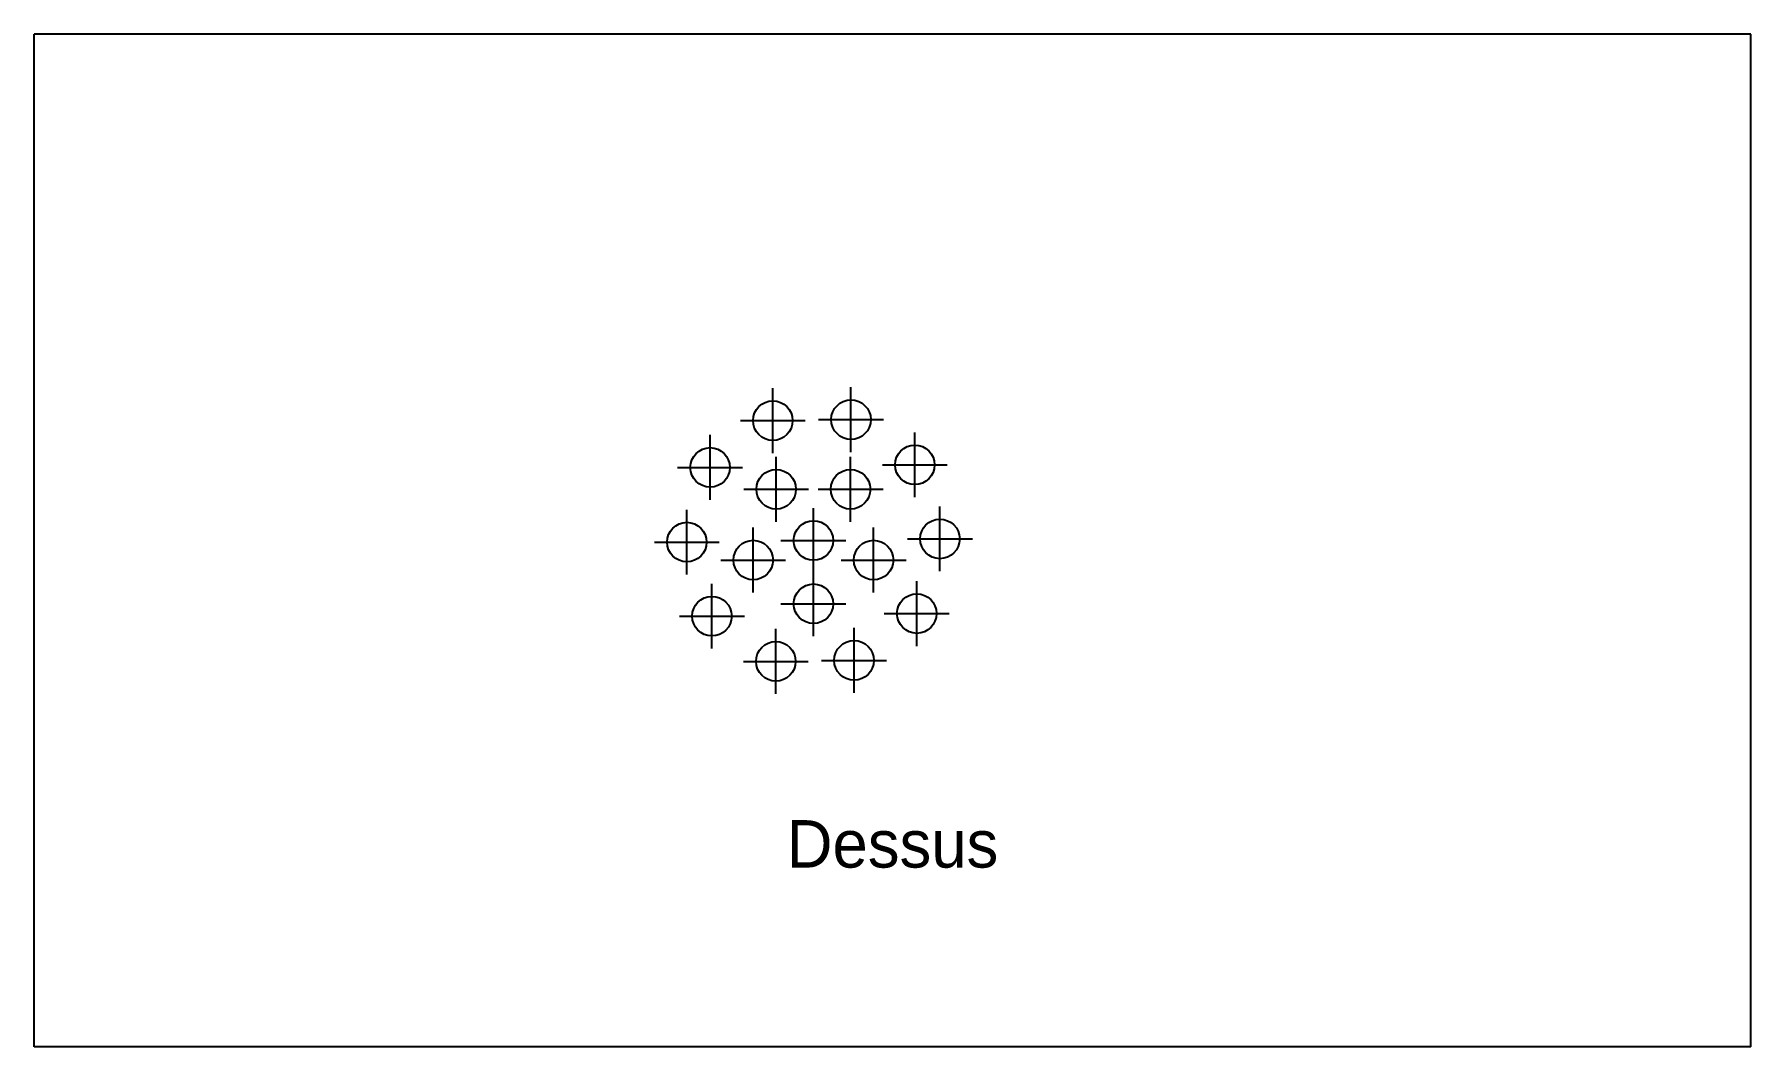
# Model space of a CAD drawing. Header units: millimetres. Extents: x 0 to 108, y 0 to 64.
import ezdxf
from ezdxf.enums import TextEntityAlignment as Align

# ---------------------------------------------------------------- set-up
doc = ezdxf.new("R2010")
doc.units = ezdxf.units.MM
doc.layers.add('DESSUS', color=1, linetype='CONTINUOUS')
doc.layers.add('GRAVURE', color=2, linetype='CONTINUOUS')

msp = doc.modelspace()

# ---------------------------------------------------------------- linework, layer by layer
at = {"layer": 'DESSUS'}
for p, q in [((0, 0), (0, 64)), ((108.5, 64), (0, 64)), ((108.5, 0), (108.5, 64)), ((108.5, 0), (0, 0))]:
    msp.add_line(p, q, dxfattribs=at)
for centre in [(46.682, 39.577), (51.626, 39.64), (55.663, 36.784), (42.718, 36.62), (46.899, 35.236), (51.601, 35.236), (41.25, 31.899), (49.25, 32), (57.25, 32.101), (45.446, 30.764), (53.054, 30.764), (42.837, 27.216), (49.25, 28), (55.782, 27.38), (46.874, 24.36), (51.818, 24.423)]:
    msp.add_circle(centre, 1.25, dxfattribs=at)
at = {"layer": 'GRAVURE'}
for p, q in [((46.682, 37.527), (46.682, 41.627)), ((51.626, 37.59), (51.626, 41.69)), ((44.632, 39.577), (48.732, 39.577)), ((49.576, 39.64), (53.676, 39.64)), ((42.718, 34.57), (42.718, 38.67)), ((55.663, 34.734), (55.663, 38.834)), ((46.899, 33.186), (46.899, 37.286)), ((51.601, 33.186), (51.601, 37.286)), ((40.668, 36.62), (44.768, 36.62)), ((53.613, 36.784), (57.713, 36.784)), ((44.849, 35.236), (48.949, 35.236)), ((49.551, 35.236), (53.651, 35.236)), ((41.25, 29.849), (41.25, 33.949)), ((49.25, 29.95), (49.25, 34.05)), ((57.25, 30.051), (57.25, 34.151)), ((45.446, 28.714), (45.446, 32.814)), ((53.054, 28.714), (53.054, 32.814)), ((39.2, 31.899), (43.3, 31.899)), ((47.2, 32), (51.3, 32)), ((55.2, 32.101), (59.3, 32.101)), ((43.396, 30.764), (47.496, 30.764)), ((51.004, 30.764), (55.104, 30.764)), ((49.25, 25.95), (49.25, 30.05)), ((55.782, 25.33), (55.782, 29.43)), ((42.837, 25.166), (42.837, 29.266)), ((40.787, 27.216), (44.887, 27.216)), ((47.2, 28), (51.3, 28)), ((53.732, 27.38), (57.832, 27.38)), ((46.874, 22.31), (46.874, 26.41)), ((51.818, 22.373), (51.818, 26.473)), ((44.824, 24.36), (48.924, 24.36)), ((49.768, 24.423), (53.868, 24.423))]:
    msp.add_line(p, q, dxfattribs=at)

# ---------------------------------------------------------------- texts
msp.add_text('Dessus', height=3, dxfattribs=at).set_placement((54.25, 12.8), align=Align.MIDDLE)

doc.saveas('drawing.dxf')
